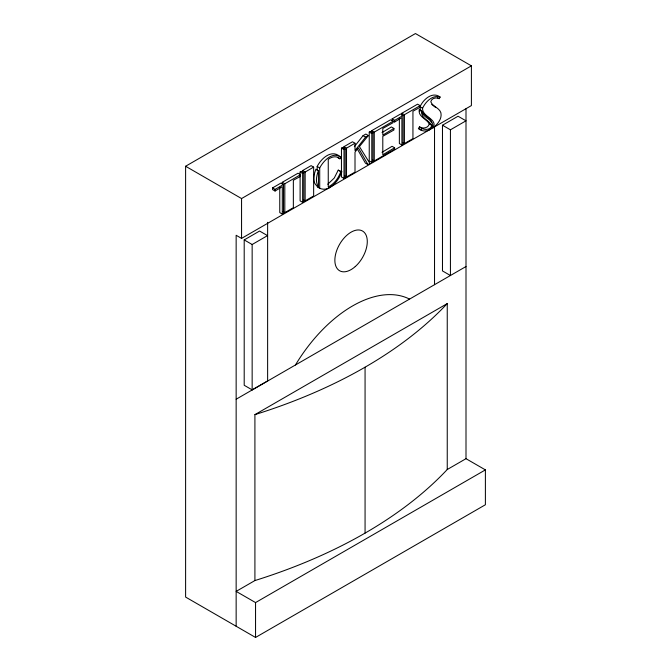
<?xml version="1.0" encoding="UTF-8"?>
<svg xmlns="http://www.w3.org/2000/svg" width="671" height="671" viewBox="0 0 671 671"><rect width="100%" height="100%" fill="white"/><g stroke="black" fill="none" stroke-linecap="round" stroke-linejoin="round"><path stroke-width="1.01" d="M429.264 123.95C428.584 127.96 422.436 129.268 419.518 126.802L418.419 128.505C422.579 132.413 430.296 131.818 432.761 126.366C433.768 119.371 422.638 118.071 421.807 111.218L419.266 109.75C417.899 116.771 426.756 118.868 429.264 123.95L431.814 125.418C430.539 130.778 422.73 130.233 419.518 126.802M421.807 111.218C420.44 118.239 429.297 120.335 431.814 125.418M318.457 170.652C316.527 175.659 315.093 182.084 318.457 186.79L318.457 170.652L315.907 169.184C313.818 174.611 311.688 183.862 318.457 186.79M327.767 184.248L334.259 178.025L338.234 170.14L341.799 171.801L339.836 176.398A19.593 11.315 -60 0 1 337.027 180.818A18.427 10.635 -60 0 1 331.608 186.278C327.532 189.96 321.392 190.321 317.173 186.63L318.926 187.461M341.799 171.801L340.776 171.608C338.57 177.966 334.376 183.879 328.253 186.941L328.253 159.371C331.491 156.746 336.733 155.412 339.929 158.826L340.91 157.484C332.925 150.665 323.33 161.006 319.715 167.926L319.715 188.098M433.105 127.8C438.213 118.859 421.841 116.93 422.587 108.232C425.439 101.891 432.652 94.46 440.142 97.085L439.153 98.671C436.326 97.001 431.419 98.26 430.79 101.74C432.543 106.63 439.337 107.662 440.906 112.82C442.164 118.968 437.567 124.261 433.105 127.8L431.411 126.819M431.688 122.692C430.22 116.016 419.836 114.456 420.038 106.764C423.032 99.61 432.527 91.071 440.142 97.085M317.173 170.493L317.173 166.458C321.401 158.121 332.313 148.308 340.91 157.484M420.96 129.973L422.067 128.27M354.338 146.689L363.045 135.668L365.846 134.049L368.387 135.517L359.404 146.588L369.939 163.472L367.951 164.613L365.41 163.145L357.341 149.029M368.387 135.517L365.586 137.136L355.009 150.522L355.009 143.242L352.468 141.774L343.971 146.681L343.971 148.736M382 152.317L392.065 146.303L394.615 147.771L382.797 154.791L382.797 136.314L393.902 130.023L393.902 128.429L391.361 126.953L382.025 132.581M393.902 128.429L382.797 135.097L382.797 128.471L393.055 122.709L393.055 121.275L390.514 119.807L371.717 130.66L371.717 132.715M275.068 191.025L282.306 186.647L282.306 214.066L283.514 213.361L283.514 184.517L280.973 183.049L272.527 187.922L272.527 189.558L275.068 191.025L275.068 189.39L283.514 184.517M394.665 121.979L401.904 117.601L401.904 145.011L403.112 144.315L403.112 115.471L400.57 114.003L392.124 118.876L392.124 120.512L394.665 121.979L394.665 120.344L403.112 115.471M485.393 469.885L255.55 602.583L236.15 591.386L254.913 580.558A477.391 275.622 0 0 0 447.247 469.515L466.001 458.687L485.393 469.885L485.393 504.751L255.55 637.45L185.607 597.073L185.607 166.249L415.45 33.55L471.403 65.85L471.403 105.573L241.56 238.398L236.15 235.278L236.15 626.253M185.607 166.249L241.56 198.557L471.403 65.85M282.273 184.357L282.273 182.302L297.991 173.219L300.533 174.686L300.533 176.322L293.353 180.273L293.353 207.691L284.814 212.615L283.12 211.633M300.105 172.002L301.313 171.306L303.854 172.774L303.854 201.627L302.646 202.323L300.105 200.855L300.105 172.002L302.646 173.47L303.854 172.774M302.604 172.615L302.604 170.56L311.109 165.653L313.651 167.121L313.651 195.966L305.146 200.872L303.451 199.899M341.464 148.123L342.671 147.427L345.213 148.895L345.213 177.74L344.005 178.444L341.464 176.976L341.464 148.123L344.005 149.591L345.213 148.895M369.243 132.086L370.459 131.39L373.001 132.858L373.001 161.703L371.793 162.399L369.243 160.931L369.243 132.086L371.793 133.554L373.001 132.858M401.862 115.311L401.862 113.248L417.588 104.173L420.13 105.641L420.13 107.276L412.942 111.227L412.942 138.637L404.412 143.569L402.717 142.588M282.273 182.302L284.814 183.77L300.533 174.686M302.604 170.56L305.146 172.028L313.651 167.121M343.971 146.681L346.513 148.148L355.009 143.242M371.717 130.66L374.259 132.128L393.055 121.275M401.862 113.248L404.412 114.716L420.13 105.641M344.819 176.012L346.513 176.993L355.009 172.086L355.009 152.124L358.364 147.855L367.951 164.613M372.564 159.992L374.259 160.973L394.615 149.222L394.615 147.771M244.202 239.916L259.576 231.034L267.528 235.622L252.153 244.504L252.153 389.868L244.202 385.28L244.202 239.916L252.153 244.504M442.474 125.225L458.05 116.226L466.001 120.814L450.426 129.813L450.426 275.513L442.474 270.925L442.474 125.225L450.426 129.813M252.153 389.868L267.528 380.994M236.15 399.22L466.001 266.521M254.913 580.558L254.913 414.636L447.247 303.594L447.247 469.515M418.419 128.505L419.954 129.318M437.458 97.689L439.153 98.671M420.038 106.764L422.587 108.232M392.124 118.876L394.665 120.344M401.904 145.011L399.362 143.544L399.362 118.163M363.045 135.668L365.586 137.136M337.387 157.358L339.929 158.826M338.234 170.14L340.776 171.608M317.173 166.458L319.715 167.926M272.527 187.922L275.068 189.39M282.306 214.066L279.765 212.59L279.765 187.209M431.671 104.382L435.647 107.511M419.266 109.75L419.828 111.227M466.001 108.727L466.001 458.687M434.531 126.995L434.531 284.689M404.412 114.716L404.412 143.569M374.259 132.128L374.259 160.973M371.793 133.554L371.793 162.399M365.066 367.188L365.066 533.118M346.513 148.148L346.513 176.993M344.005 149.591L344.005 178.444M305.146 172.028L305.146 200.872M302.646 173.47L302.646 202.323M284.814 183.77L284.814 212.615M267.628 222.311L267.628 381.053M255.55 602.583L255.55 637.45M241.56 198.557L241.56 238.398M295.441 364.99A117.97 68.115 -60 0 1 409.57 299.098M447.247 303.594A477.391 275.622 0 0 1 254.913 414.636M355.278 266.546A22.931 13.235 -60 0 0 362.541 231.034A22.931 13.235 -60 0 0 335.416 255.089A22.931 13.235 -60 0 0 355.278 266.546"/></g></svg>
